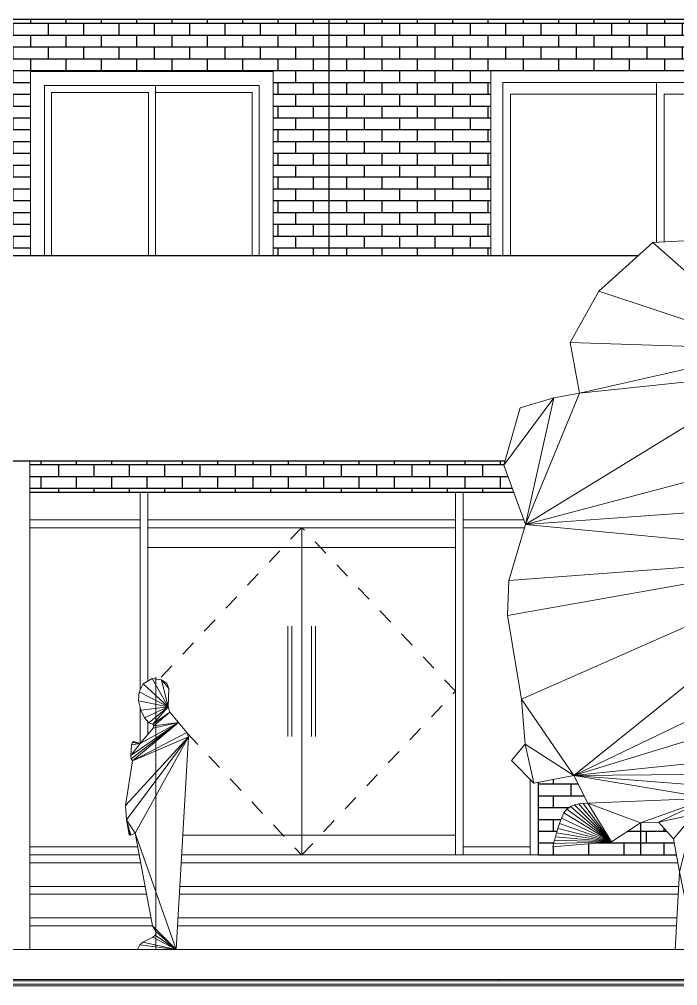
# Model space of a CAD drawing. Header units: metres. Extents: x 42 to 294, y -52 to 32.
# Drawn here: x 262.69 to 266.87, y -43.97 to -37.84 of the extents above; entities that cross this region are included whole.
import ezdxf

# ---------------------------------------------------------------- set-up
doc = ezdxf.new("R2010")
doc.units = ezdxf.units.M
doc.header["$LTSCALE"] = 0.15
doc.linetypes.add('Dash', pattern=[0.012, 0.006, -0.006])
for name, color, linetype, lineweight in [('A-DETLGEM', 3, 'Continuous', 9), ('A-DOORSYM', 1, 'Continuous', 9), ('A-ELEVOTM', 1, 'Continuous', 9), ('A-FLOROTM', 6, 'Continuous', 13), ('A-FLORSTM', 2, 'Continuous', 9), ('A-GLAZIDM', 6, 'Continuous', 9), ('A-WALL', 2, 'Continuous', 30), ('A-WALLCWM', 6, 'Continuous', 9), ('L-PLNTBEM', 3, 'Continuous', 9), ('S-COLSPRM', 6, 'Continuous', 9)]:
    doc.layers.add(name, color=color, linetype=linetype, lineweight=lineweight)
pattern_1 = [(0, (259.58259, -43.14309), (0, 0.075), []), (90, (259.58259, -43.14309), (-0.112, 0.075), [0.075, -0.075])]

# ---------------------------------------------------------------- blocks, each defined once
blk = doc.blocks.new('Escalera - Escaleras-136-Sur')
at = {"layer": 'A-FLORSTM'}
for p, q in [((10.6623, 0.55), (9.9589, 0.55)), ((14.069, 0.55), (10.9184, 0.55)), ((16.0586, 0.55), (14.1759, 0.55)), ((10.6904, 0.4), (9.9589, 0.4)), ((14.0743, 0.4), (10.9097, 0.4)), ((16.0586, 0.4), (14.177, 0.4)), ((10.6997, 0.35), (9.9589, 0.35)), ((10.6997, 0.35), (9.9589, 0.35)), ((14.0716, 0.35), (10.9068, 0.35)), ((14.0716, 0.35), (10.9068, 0.35)), ((16.0586, 0.35), (14.1774, 0.35)), ((16.0586, 0.35), (14.1774, 0.35)), ((10.7278, 0.2), (9.9589, 0.2)), ((14.0637, 0.2), (10.8981, 0.2)), ((16.0586, 0.2), (14.1786, 0.2)), ((10.7371, 0.15), (9.9589, 0.15)), ((10.7371, 0.15), (9.9589, 0.15)), ((14.0611, 0.15), (10.8952, 0.15)), ((14.0611, 0.15), (10.8952, 0.15)), ((16.0586, 0.15), (14.1789, 0.15)), ((16.0586, 0.15), (14.1789, 0.15))]:
    blk.add_line(p, q, dxfattribs=at)
blk = doc.blocks.new('Deslizante-2 Paneles - 2000 x 2100mm-130-Sur')
at = {"layer": 'A-DOORSYM'}
for p, q in [((15.0336, 5.575), (12.8836, 5.575)), ((12.8836, 5.575), (12.8836, 4.4)), ((15.0336, 4.4), (15.0336, 5.575)), ((12.9586, 4.4), (12.9586, 5.5)), ((12.9586, 5.5), (14.9586, 5.5)), ((13.9332, 5.5), (13.9332, 4.4854)), ((14.9586, 5.5), (14.9586, 4.4)), ((13.0086, 4.4), (13.0086, 5.425)), ((13.0086, 5.425), (13.9332, 5.425)), ((13.9832, 5.425), (14.9086, 5.425)), ((13.9832, 4.4883), (13.9832, 5.425)), ((14.9086, 5.425), (14.9086, 4.4))]:
    blk.add_line(p, q, dxfattribs=at)
blk = doc.blocks.new('Deslizante con cubrejuntas - 1400 x 1200mm-124-Sur')
at = {"layer": 'A-GLAZIDM'}
for p, q in [((11.5034, 5.5698), (9.9637, 5.5698)), ((9.9637, 5.5698), (9.9637, 4.4)), ((11.5034, 4.4), (11.5034, 5.5698)), ((10.0526, 4.4), (10.0526, 5.4809)), ((10.0526, 5.4809), (11.4145, 5.4809)), ((10.7558, 4.4), (10.7558, 5.4809)), ((11.4145, 5.4809), (11.4145, 4.4)), ((10.0971, 4.4), (10.0971, 5.4365)), ((10.0971, 5.4365), (10.7114, 5.4365)), ((10.7114, 5.4365), (10.7114, 4.4)), ((10.7558, 5.4365), (11.3701, 5.4365)), ((11.3701, 5.4365), (11.3701, 4.4))]:
    blk.add_line(p, q, dxfattribs=at)
blk = doc.blocks.new('RPC Tree - Deciduous - Red Ash - 4_5-96-Sur')
at = {"layer": 'L-PLNTBEM'}
mesh = blk.add_polyface(dxfattribs=at)
corners = [(13.1472, 0), (13.1728, 0), (13.246, 0), (13.3607, 0), (13.5112, 0), (13.6916, 0), (13.896, 0), (14.1186, 0), (14.3412, 0), (14.5456, 0), (14.726, 0), (14.8764, 0), (14.9912, 0), (15.0643, 0), (15.09, 0), (14.1186, 0), (14.1186, 0), (14.1186, 0.7054), (14.1186, 0.9082), (14.1186, 0.9202), (14.1186, 0.873), (14.1186, 1.1508), (14.1186, 1.3571), (14.1186, 1.7381), (14.1186, 2.1349), (14.1186, 2.4455), (14.1186, 3.0476), (14.1186, 3.4762), (14.1186, 3.8571), (14.1186, 4.4048), (14.1186, 4.4989), (14.1186, 4.4603), (14.1186, 4.0635), (14.1186, 3.7302), (14.1186, 3.4921), (14.1186, 3.3968), (14.1186, 3.2381), (14.1186, 3.0556), (14.1186, 2.8413), (14.1186, 2.6349), (14.1186, 2.3492), (14.1186, 2.2698), (14.1186, 2.0794), (14.1186, 1.8175), (14.1186, 1.6508), (14.1186, 1.4444), (14.1186, 1.1587), (14.1186, 1.0714), (14.1186, 1.0714), (14.1186, 0.7778), (14.1186, 0.6112), (14.1186, 0.7251), (14.1186, 0.6536), (14.1186, 0.8014), (14.1186, 0.7996), (14.1186, 0.7254), (14.1186, 0.4832), (14.1186, 0), (14.0531, 0), (14.0792, 0.4922), (14.0422, 0.7015), (13.9469, 0.8063), (13.833, 0.8024), (13.6483, 0.6825), (13.2753, 0.6508), (13.2805, 0.6713), (13.286, 0.6925), (13.2922, 0.7151), (13.2994, 0.7398), (13.3081, 0.7673), (13.3184, 0.7982), (13.3309, 0.8333), (13.3466, 0.8659), (13.366, 0.8897), (13.3886, 0.9062), (13.4136, 0.9169), (13.4406, 0.9232), (13.4687, 0.9266), (13.4975, 0.9286), (13.4102, 1.1032), (13.1563, 1.0556), (13.0134, 1.1984), (13.1007, 1.3016), (13.0769, 1.5873), (12.9896, 2.119), (12.9974, 2.3393), (13.1029, 2.6949), (12.9658, 3.0714), (13.069, 3.4365), (13.2833, 3.5), (13.4463, 3.5288), (13.3864, 3.8492), (13.569, 4.1746), (13.9102, 4.4841), (14.188, 4.5), (14.4341, 4.4921), (14.6404, 4.2143), (14.6783, 3.8076), (14.6729, 3.6584), (14.8785, 3.8492), (15.0769, 3.5238), (15.069, 3.2164), (15.0336, 2.835), (15.1483, 2.5), (15.3775, 2.0487), (15.3848, 1.7084), (15.3388, 1.3016), (15.2674, 1.1349), (15.1245, 1.119), (14.8468, 0.9921), (14.6007, 0.8175), (14.2706, 0.9594), (14.1735, 0.8549), (14.1801, 0), (14.0531, 0), (14.1801, 0), (14.1186, 4.4831)]
mesh.append_faces([[corners[k] for k in face] for face in [(13, 14, 0), (13, 0, 1), (12, 13, 1), (12, 1, 2), (12, 2, 3), (11, 12, 3), (10, 11, 3), (10, 3, 4), (10, 4, 5), (10, 5, 6), (10, 6, 7), (10, 7, 8), (10, 8, 9)]])
mesh.append_faces([[corners[k] for k in face] for face in [(14, 114, 0)]], dxfattribs={"vtx0": -1})
mesh.append_faces([[corners[k] for k in face] for face in [(112, 61, 111)]], dxfattribs={"vtx0": -1, "vtx1": -1})
mesh.append_faces([[corners[k] for k in face] for face in [(49, 50, 51), (55, 56, 17), (54, 55, 18), (48, 49, 51), (51, 52, 53), (48, 51, 53), (34, 35, 36), (45, 46, 47), (45, 47, 48), (44, 45, 48), (28, 32, 33), (18, 26, 33), (18, 33, 34), (18, 34, 36), (18, 36, 37), (18, 37, 38), (18, 38, 39), (18, 39, 40), (18, 40, 41), (18, 41, 42), (18, 42, 43), (18, 43, 44), (18, 44, 48), (18, 48, 53), (54, 18, 53), (86, 90, 98), (86, 98, 101), (79, 83, 103), (79, 106, 108), (79, 109, 111), (62, 78, 111), (115, 15, 114), (116, 31, 32)]], dxfattribs={"vtx0": -1, "vtx1": -1, "vtx2": -1})
mesh.append_faces([[corners[k] for k in face] for face in [(56, 57, 16), (56, 16, 17), (55, 17, 18), (19, 22, 23), (19, 23, 24), (19, 24, 25), (18, 25, 26), (63, 65, 66), (63, 66, 67), (63, 67, 68), (63, 68, 69), (63, 69, 70), (112, 59, 60), (112, 60, 61), (63, 70, 71), (63, 71, 72), (63, 72, 73), (63, 73, 74), (63, 74, 75), (63, 75, 76), (63, 76, 77), (63, 77, 78), (98, 100, 101), (86, 89, 90), (79, 82, 83), (94, 96, 97), (90, 97, 98), (86, 101, 102), (86, 102, 103), (79, 103, 104), (79, 104, 105), (79, 105, 106), (79, 108, 109)]], dxfattribs={"vtx0": -1, "vtx2": -1})
mesh.append_faces([[corners[k] for k in face] for face in [(14, 115, 114), (19, 20, 22), (18, 19, 25), (30, 116, 32), (29, 30, 32), (28, 29, 32), (27, 28, 33), (26, 27, 33), (112, 113, 59), (62, 63, 78), (79, 80, 82), (86, 87, 89), (93, 94, 97), (92, 93, 97), (91, 92, 97), (90, 91, 97), (85, 86, 103), (84, 85, 103), (83, 84, 103), (78, 79, 111), (61, 62, 111)]], dxfattribs={"vtx1": -1, "vtx2": -1})
mesh.append_faces([[corners[k] for k in face] for face in [(20, 21, 22), (63, 64, 65), (98, 99, 100), (113, 58, 59), (80, 81, 82), (106, 107, 108), (109, 110, 111), (87, 88, 89), (94, 95, 96)]], dxfattribs={"vtx2": -1})
blk = doc.blocks.new('RPC Hombre - Jay-91-Sur')
at = {"layer": 'A-DETLGEM'}
mesh = blk.add_polyface(dxfattribs=at)
corners = [(10.7586, 0), (10.8378, 0), (10.9105, 0), (10.9746, 0), (11.0282, 0), (11.069, 0), (11.095, 0), (11.1042, 0), (11.095, 0), (11.069, 0), (11.0282, 0), (10.9746, 0), (10.9105, 0), (10.8378, 0), (10.7586, 0), (10.413, 0), (10.9648, 1.3488), (10.9562, 1.375), (10.9025, 1.4404), (10.8466, 1.5043), (10.8376, 1.5378), (10.842, 1.6554), (10.8287, 1.6876), (10.7954, 1.7097), (10.7347, 1.7179), (10.6787, 1.684), (10.6523, 1.6341), (10.6493, 1.5763), (10.6629, 1.5187), (10.687, 1.4694), (10.7148, 1.4364), (10.7401, 1.428), (10.7457, 1.4184), (10.7407, 1.4039), (10.6583, 1.3052), (10.6187, 1.3193), (10.6113, 1.3135), (10.6051, 1.2984), (10.599, 1.2292), (10.6027, 1.2091), (10.6099, 1.1959), (10.5671, 0.9128), (10.5726, 0.8222), (10.5905, 0.7264), (10.5954, 0.724), (10.6007, 0.724), (10.6272, 0.7377), (10.7372, 0.1499), (10.7599, 0.1109), (10.7545, 0.0909), (10.7404, 0.0778), (10.6753, 0.0467), (10.6561, 0.0282), (10.6432, 0), (10.8865, 0), (10.7586, 0.6074), (10.7586, 0.0984), (10.7586, 0.046), (10.7586, 0.0121), (10.7586, 0.0176), (10.7586, 0.0214), (10.7586, 0.6091), (10.7586, 0.6361), (10.7586, 0.0134), (10.7586, 0.0229), (10.7586, 0.0296), (10.7586, 0.043), (10.7586, 0.0489), (10.7586, 0.1505), (10.7586, 1.0504), (10.7586, 1.0519), (10.7586, 1.0538), (10.7586, 1.0563), (10.7586, 1.0594), (10.7586, 1.0633), (10.7586, 1.0679), (10.7586, 1.0734), (10.7586, 1.078), (10.7586, 1.0832), (10.7586, 1.089), (10.7586, 1.0954), (10.7586, 1.1025), (10.7586, 1.1103), (10.7586, 1.1188), (10.7586, 1.2752), (10.7586, 1.3282), (10.7586, 1.369), (10.7586, 1.4012), (10.7586, 1.4535), (10.7586, 1.4656), (10.7586, 1.4769), (10.7586, 1.5188), (10.7586, 1.54), (10.7586, 1.6039), (10.7586, 1.6333), (10.7586, 1.6563), (10.7586, 1.6741), (10.7586, 1.7078), (10.7586, 1.7272), (10.7586, 1.7086), (10.7586, 1.6645), (10.7586, 1.4851), (10.7586, 1.4679), (10.7586, 1.4116), (10.7586, 1.3925), (10.7586, 1.3635), (10.7586, 1.19), (10.7586, 1.1321), (10.7586, 1.0886), (10.7586, 1.068), (10.7586, 1.05), (10.7586, 0.0868), (10.7586, 0.0382), (10.7586, 0.0227), (10.7586, 0), (10.7586, 0), (10.7586, 0.0133), (10.7586, 0.0107), (10.7586, 0.106), (10.7586, 0.1132), (10.7586, 0.106), (10.7586, 0.1132), (10.7586, 0.6316), (10.7586, 1.0862), (10.7586, 1.0737), (10.7586, 1.1468), (10.7586, 1.4721), (10.7586, 1.3602), (10.7586, 1.3214), (10.7586, 1.7147), (10.7586, 0.1132), (10.7586, 0.106), (10.7586, 0.0097), (10.7586, 0)]
mesh.append_faces([[corners[k] for k in face] for face in [(56, 57, 67), (62, 55, 69), (67, 57, 58), (66, 67, 58), (65, 66, 58), (64, 65, 58), (63, 64, 58), (115, 63, 58)]])
mesh.append_faces([[corners[k] for k in face] for face in [(55, 68, 69), (116, 115, 58), (117, 132, 115), (132, 133, 115)]], dxfattribs={"vtx0": -1})
mesh.append_faces([[corners[k] for k in face] for face in [(120, 118, 121), (88, 106, 127)]], dxfattribs={"vtx0": -1, "vtx1": -1})
mesh.append_faces([[corners[k] for k in face] for face in [(14, 15, 0), (13, 14, 0), (13, 0, 1), (12, 13, 1), (12, 1, 2), (12, 2, 3), (11, 12, 3), (10, 11, 3), (10, 3, 4), (10, 4, 5), (10, 5, 6), (10, 6, 7), (10, 7, 8), (10, 8, 9), (42, 46, 16), (34, 38, 18), (132, 114, 133), (90, 100, 101), (126, 89, 101), (107, 108, 109), (103, 104, 105), (102, 103, 105), (88, 102, 105), (88, 105, 106), (127, 106, 107), (128, 127, 109), (125, 85, 109), (124, 123, 110), (61, 122, 110), (121, 118, 110), (60, 120, 111), (60, 111, 112), (60, 112, 113), (59, 60, 113), (117, 113, 132), (59, 117, 116), (59, 113, 117), (119, 61, 110), (60, 118, 120), (121, 110, 130), (123, 109, 110), (82, 124, 110), (123, 125, 109), (126, 101, 102), (127, 107, 109), (87, 128, 109), (129, 99, 100), (121, 131, 111), (113, 114, 132)]], dxfattribs={"vtx0": -1, "vtx1": -1, "vtx2": -1})
mesh.append_faces([[corners[k] for k in face] for face in [(46, 54, 16), (34, 36, 37), (34, 37, 38), (42, 44, 45), (42, 45, 46), (40, 16, 17), (40, 17, 18), (32, 18, 19), (31, 19, 20), (23, 20, 21), (123, 84, 125), (121, 130, 131)]], dxfattribs={"vtx0": -1, "vtx2": -1})
mesh.append_faces([[corners[k] for k in face] for face in [(22, 23, 21), (83, 84, 123), (83, 123, 124), (84, 85, 125), (88, 89, 126), (88, 127, 128)]], dxfattribs={"vtx1": -1})
mesh.append_faces([[corners[k] for k in face] for face in [(51, 52, 54), (50, 51, 54), (49, 50, 54), (48, 49, 54), (47, 48, 54), (46, 47, 54), (41, 42, 16), (40, 41, 16), (39, 40, 18), (38, 39, 18), (33, 34, 18), (32, 33, 18), (31, 32, 19), (30, 31, 20), (29, 30, 20), (28, 29, 20), (27, 28, 20), (26, 27, 20), (25, 26, 20), (24, 25, 20), (23, 24, 20), (55, 56, 68), (98, 129, 100), (97, 98, 100), (96, 97, 100), (95, 96, 100), (94, 95, 100), (93, 94, 100), (92, 93, 100), (91, 92, 100), (90, 91, 100), (89, 90, 101), (88, 126, 102), (86, 87, 109), (85, 86, 109), (81, 82, 110), (80, 81, 110), (79, 80, 110), (78, 79, 110), (77, 78, 110), (76, 77, 110), (75, 76, 110), (74, 75, 110), (73, 74, 110), (72, 73, 110), (71, 72, 110), (70, 71, 110), (69, 70, 110), (62, 69, 110), (117, 115, 116), (118, 119, 110), (120, 121, 111), (122, 62, 110)]], dxfattribs={"vtx1": -1, "vtx2": -1})
mesh.append_faces([[corners[k] for k in face] for face in [(52, 53, 54), (34, 35, 36), (42, 43, 44), (56, 67, 68), (87, 88, 128), (82, 83, 124)]], dxfattribs={"vtx2": -1})
blk = doc.blocks.new('Dbl Glass _2_ - Puerta doble - vidrio-37-Sur')
at = {"layer": 'A-DOORSYM'}
for p, q in [((11.6836, 2.675), (10.7086, 2.675)), ((10.7086, 2.675), (10.7086, 2.55)), ((12.6586, 2.675), (11.6836, 2.675)), ((11.6836, 2.675), (11.6836, 2.55)), ((11.6836, 2.55), (11.6836, 2.675)), ((12.6586, 2.55), (12.6586, 2.675)), ((10.7086, 2.55), (11.6836, 2.55)), ((11.6836, 2.55), (12.6586, 2.55)), ((11.5961, 2.015), (11.5961, 1.385)), ((11.6211, 1.385), (11.6211, 2.015)), ((11.7461, 2.015), (11.7461, 1.385)), ((11.7711, 1.385), (11.7711, 2.015)), ((11.6836, 0.725), (10.9286, 0.725)), ((11.6836, 0.725), (11.6836, 0.6)), ((12.6586, 0.725), (11.6836, 0.725)), ((11.6836, 0.6), (11.6836, 0.725)), ((12.6586, 0.6), (12.6586, 0.725))]:
    blk.add_line(p, q, dxfattribs=at)
at = {"layer": 'A-DOORSYM', "linetype": 'Dash'}
for p, q in [((11.682, 2.675), (10.7784, 1.712)), ((12.6586, 1.6375), (11.6852, 2.675)), ((11.6853, 0.6), (12.6586, 1.6375)), ((10.9569, 1.3728), (11.6818, 0.6))]:
    blk.add_line(p, q, dxfattribs=at)
at = {"layer": 'A-DOORSYM'}
for points in [[(11.5961, 2.05), (11.5961, 2.05), (11.5961, 2.0499), (11.5961, 2.0497), (11.5961, 2.0496), (11.5961, 2.0493), (11.5961, 2.049), (11.5961, 2.0486), (11.5961, 2.0482), (11.5961, 2.0478), (11.5961, 2.0472), (11.5961, 2.0467), (11.5961, 2.046), (11.5961, 2.0454), (11.5961, 2.0447), (11.5961, 2.0439), (11.5961, 2.0431), (11.5961, 2.0422), (11.5961, 2.0413), (11.5961, 2.0404), (11.5961, 2.0394), (11.5961, 2.0384), (11.5961, 2.0373), (11.5961, 2.0362), (11.5961, 2.0351), (11.5961, 2.0339), (11.5961, 2.0327), (11.5961, 2.0315), (11.5961, 2.0302), (11.5961, 2.029), (11.5961, 2.0277), (11.5961, 2.0264), (11.5961, 2.025), (11.5961, 2.0237), (11.5961, 2.0223), (11.5961, 2.0209), (11.5961, 2.0196), (11.5961, 2.0182), (11.5961, 2.0168), (11.5961, 2.0154), (11.5961, 2.015)], [(11.6211, 2.015), (11.6211, 2.0164), (11.6211, 2.0178), (11.6211, 2.0192), (11.6211, 2.0206), (11.6211, 2.022), (11.6211, 2.0233), (11.6211, 2.0247), (11.6211, 2.026), (11.6211, 2.0273), (11.6211, 2.0286), (11.6211, 2.0299), (11.6211, 2.0312), (11.6211, 2.0324), (11.6211, 2.0336), (11.6211, 2.0348), (11.6211, 2.0359), (11.6211, 2.037), (11.6211, 2.0381), (11.6211, 2.0391), (11.6211, 2.0401), (11.6211, 2.0411), (11.6211, 2.042), (11.6211, 2.0428), (11.6211, 2.0437), (11.6211, 2.0445), (11.6211, 2.0452), (11.6211, 2.0459), (11.6211, 2.0465), (11.6211, 2.0471), (11.6211, 2.0476), (11.6211, 2.0481), (11.6211, 2.0485), (11.6211, 2.0489), (11.6211, 2.0492), (11.6211, 2.0495), (11.6211, 2.0497), (11.6211, 2.0499), (11.6211, 2.05), (11.6211, 2.05), (11.6211, 2.05)], [(11.7461, 2.05), (11.7461, 2.05), (11.7461, 2.0499), (11.7461, 2.0497), (11.7461, 2.0496), (11.7461, 2.0493), (11.7461, 2.049), (11.7461, 2.0486), (11.7461, 2.0482), (11.7461, 2.0478), (11.7461, 2.0472), (11.7461, 2.0467), (11.7461, 2.046), (11.7461, 2.0454), (11.7461, 2.0447), (11.7461, 2.0439), (11.7461, 2.0431), (11.7461, 2.0422), (11.7461, 2.0413), (11.7461, 2.0404), (11.7461, 2.0394), (11.7461, 2.0384), (11.7461, 2.0373), (11.7461, 2.0362), (11.7461, 2.0351), (11.7461, 2.0339), (11.7461, 2.0327), (11.7461, 2.0315), (11.7461, 2.0302), (11.7461, 2.029), (11.7461, 2.0277), (11.7461, 2.0264), (11.7461, 2.025), (11.7461, 2.0237), (11.7461, 2.0223), (11.7461, 2.0209), (11.7461, 2.0196), (11.7461, 2.0182), (11.7461, 2.0168), (11.7461, 2.0154), (11.7461, 2.015)], [(11.7711, 2.015), (11.7711, 2.0164), (11.7711, 2.0178), (11.7711, 2.0192), (11.7711, 2.0206), (11.7711, 2.022), (11.7711, 2.0233), (11.7711, 2.0247), (11.7711, 2.026), (11.7711, 2.0273), (11.7711, 2.0286), (11.7711, 2.0299), (11.7711, 2.0312), (11.7711, 2.0324), (11.7711, 2.0336), (11.7711, 2.0348), (11.7711, 2.0359), (11.7711, 2.037), (11.7711, 2.0381), (11.7711, 2.0391), (11.7711, 2.0401), (11.7711, 2.0411), (11.7711, 2.042), (11.7711, 2.0428), (11.7711, 2.0437), (11.7711, 2.0445), (11.7711, 2.0452), (11.7711, 2.0459), (11.7711, 2.0465), (11.7711, 2.0471), (11.7711, 2.0476), (11.7711, 2.0481), (11.7711, 2.0485), (11.7711, 2.0489), (11.7711, 2.0492), (11.7711, 2.0495), (11.7711, 2.0497), (11.7711, 2.0499), (11.7711, 2.05), (11.7711, 2.05), (11.7711, 2.05)], [(11.5961, 1.385), (11.5961, 1.3836), (11.5961, 1.3822), (11.5961, 1.3808), (11.5961, 1.3794), (11.5961, 1.378), (11.5961, 1.3767), (11.5961, 1.3753), (11.5961, 1.374), (11.5961, 1.3727), (11.5961, 1.3714), (11.5961, 1.3701), (11.5961, 1.3688), (11.5961, 1.3676), (11.5961, 1.3664), (11.5961, 1.3652), (11.5961, 1.3641), (11.5961, 1.363), (11.5961, 1.3619), (11.5961, 1.3609), (11.5961, 1.3599), (11.5961, 1.3589), (11.5961, 1.358), (11.5961, 1.3572), (11.5961, 1.3563), (11.5961, 1.3555), (11.5961, 1.3548), (11.5961, 1.3541), (11.5961, 1.3535), (11.5961, 1.3529), (11.5961, 1.3524), (11.5961, 1.3519), (11.5961, 1.3515), (11.5961, 1.3511), (11.5961, 1.3508), (11.5961, 1.3505), (11.5961, 1.3503), (11.5961, 1.3501), (11.5961, 1.35), (11.5961, 1.35), (11.5961, 1.35)], [(11.6211, 1.35), (11.6211, 1.35), (11.6211, 1.3501), (11.6211, 1.3503), (11.6211, 1.3504), (11.6211, 1.3507), (11.6211, 1.351), (11.6211, 1.3514), (11.6211, 1.3518), (11.6211, 1.3522), (11.6211, 1.3528), (11.6211, 1.3533), (11.6211, 1.354), (11.6211, 1.3546), (11.6211, 1.3553), (11.6211, 1.3561), (11.6211, 1.3569), (11.6211, 1.3578), (11.6211, 1.3587), (11.6211, 1.3596), (11.6211, 1.3606), (11.6211, 1.3616), (11.6211, 1.3627), (11.6211, 1.3638), (11.6211, 1.3649), (11.6211, 1.3661), (11.6211, 1.3673), (11.6211, 1.3685), (11.6211, 1.3698), (11.6211, 1.371), (11.6211, 1.3723), (11.6211, 1.3736), (11.6211, 1.375), (11.6211, 1.3763), (11.6211, 1.3777), (11.6211, 1.3791), (11.6211, 1.3804), (11.6211, 1.3818), (11.6211, 1.3832), (11.6211, 1.3846), (11.6211, 1.385)], [(11.7461, 1.385), (11.7461, 1.3836), (11.7461, 1.3822), (11.7461, 1.3808), (11.7461, 1.3794), (11.7461, 1.378), (11.7461, 1.3767), (11.7461, 1.3753), (11.7461, 1.374), (11.7461, 1.3727), (11.7461, 1.3714), (11.7461, 1.3701), (11.7461, 1.3688), (11.7461, 1.3676), (11.7461, 1.3664), (11.7461, 1.3652), (11.7461, 1.3641), (11.7461, 1.363), (11.7461, 1.3619), (11.7461, 1.3609), (11.7461, 1.3599), (11.7461, 1.3589), (11.7461, 1.358), (11.7461, 1.3572), (11.7461, 1.3563), (11.7461, 1.3555), (11.7461, 1.3548), (11.7461, 1.3541), (11.7461, 1.3535), (11.7461, 1.3529), (11.7461, 1.3524), (11.7461, 1.3519), (11.7461, 1.3515), (11.7461, 1.3511), (11.7461, 1.3508), (11.7461, 1.3505), (11.7461, 1.3503), (11.7461, 1.3501), (11.7461, 1.35), (11.7461, 1.35), (11.7461, 1.35)], [(11.7711, 1.35), (11.7711, 1.35), (11.7711, 1.3501), (11.7711, 1.3503), (11.7711, 1.3504), (11.7711, 1.3507), (11.7711, 1.351), (11.7711, 1.3514), (11.7711, 1.3518), (11.7711, 1.3522), (11.7711, 1.3528), (11.7711, 1.3533), (11.7711, 1.354), (11.7711, 1.3546), (11.7711, 1.3553), (11.7711, 1.3561), (11.7711, 1.3569), (11.7711, 1.3578), (11.7711, 1.3587), (11.7711, 1.3596), (11.7711, 1.3606), (11.7711, 1.3616), (11.7711, 1.3627), (11.7711, 1.3638), (11.7711, 1.3649), (11.7711, 1.3661), (11.7711, 1.3673), (11.7711, 1.3685), (11.7711, 1.3698), (11.7711, 1.371), (11.7711, 1.3723), (11.7711, 1.3736), (11.7711, 1.375), (11.7711, 1.3763), (11.7711, 1.3777), (11.7711, 1.3791), (11.7711, 1.3804), (11.7711, 1.3818), (11.7711, 1.3832), (11.7711, 1.3846), (11.7711, 1.385)]]:
    blk.add_lwpolyline(points, dxfattribs=at)
at = {"layer": 'A-ELEVOTM'}
for p, q in [((10.7086, 2.55), (10.7086, 1.7021)), ((11.6836, 2.55), (11.6836, 0.725)), ((11.6836, 0.725), (11.6836, 2.55)), ((12.6586, 0.725), (12.6586, 2.55)), ((10.7086, 1.4438), (10.7086, 1.3655))]:
    blk.add_line(p, q, dxfattribs=at)
blk = doc.blocks.new('Montante rectangular - Montante rectangular - 5x10 cm Aluminio-35-Sur')
at = {"layer": 'A-WALLCWM'}
blk.add_line((13.1336, 1.0783), (13.1336, 0.6), dxfattribs=at)
blk = doc.blocks.new('Montante rectangular - Montante rectangular - 5x10 cm Aluminio-33-Sur')
at = {"layer": 'A-WALLCWM'}
for p, q in [((9.9589, 2.725), (10.6586, 2.725)), ((10.6586, 2.725), (10.6586, 2.675)), ((9.9589, 2.675), (10.6586, 2.675))]:
    blk.add_line(p, q, dxfattribs=at)
blk = doc.blocks.new('Montante rectangular - Montante rectangular - 5x10 cm Aluminio-32-Sur')
at = {"layer": 'A-WALLCWM'}
for p, q in [((10.7086, 2.675), (10.7086, 2.725)), ((10.7086, 2.725), (12.6586, 2.725)), ((12.6586, 2.725), (12.6586, 2.675))]:
    blk.add_line(p, q, dxfattribs=at)
blk = doc.blocks.new('Montante rectangular - Montante rectangular - 5x10 cm Aluminio-31-Sur')
at = {"layer": 'A-WALLCWM'}
for p, q in [((12.7086, 2.675), (12.7086, 2.725)), ((12.7086, 2.725), (13.0919, 2.725)), ((12.7086, 2.675), (13.097, 2.675))]:
    blk.add_line(p, q, dxfattribs=at)
blk = doc.blocks.new('Montante rectangular - Montante rectangular - 5x10 cm Aluminio-25-Sur')
at = {"layer": 'A-WALLCWM'}
for p, q in [((12.6586, 2.7), (12.6586, 2.9)), ((12.7086, 2.7), (12.7086, 2.9))]:
    blk.add_line(p, q, dxfattribs=at)
blk = doc.blocks.new('Montante rectangular - Montante rectangular - 5x10 cm Aluminio-29-Sur')
at = {"layer": 'A-WALLCWM'}
for p, q in [((12.6586, 2.675), (12.6586, 2.7)), ((12.7086, 0.6), (12.7086, 2.7)), ((12.6586, 0.725), (12.6586, 2.55))]:
    blk.add_line(p, q, dxfattribs=at)
blk = doc.blocks.new('Montante rectangular - Montante rectangular - 5x10 cm Aluminio-27-Sur')
at = {"layer": 'A-WALLCWM'}
for p, q in [((12.7086, 0.6), (12.7086, 0.65)), ((13.1336, 0.65), (12.7086, 0.65)), ((13.1336, 0.65), (13.1336, 0.6))]:
    blk.add_line(p, q, dxfattribs=at)
blk = doc.blocks.new('Montante rectangular - Montante rectangular - 5x10 cm Aluminio-26-Sur')
at = {"layer": 'A-WALLCWM'}
blk.add_line((10.6436, 0.65), (9.9589, 0.65), dxfattribs=at)
blk = doc.blocks.new('Montante rectangular - Montante rectangular - 5x10 cm Aluminio-24-Sur')
at = {"layer": 'A-WALLCWM'}
for p, q in [((10.6586, 1.646), (10.6586, 2.7)), ((10.7086, 2.675), (10.7086, 2.7)), ((10.7086, 1.7021), (10.7086, 2.55)), ((10.6586, 1.3056), (10.6586, 1.5371)), ((10.7086, 1.3655), (10.7086, 1.4438))]:
    blk.add_line(p, q, dxfattribs=at)

msp = doc.modelspace()

# ---------------------------------------------------------------- hatches: boundary and pattern name
at = {"layer": 'A-WALL'}
h = msp.add_hatch(dxfattribs=at)
h.set_pattern_fill('FP1_10', color=256, style=0, pattern_type=2)
h.set_pattern_definition([(0, (255.93259, -40.34309), (0, 0.075), []), (90, (255.93259, -40.34309), (-0.112, 0.075), [0.075, -0.075])])
h.paths.add_polyline_path([(257.9572, -39.3431), (257.9572, -38.1681), (260.1072, -38.1681), (260.1072, -39.2548), (260.2422, -39.2471), (260.3116, -39.2431), (260.4312, -39.2469), (260.4312, -38.1671), (261.4832, -38.1671), (261.4832, -39.3431), (262.7623, -39.3431), (262.7623, -38.1732), (264.302, -38.1732), (264.302, -39.3431), (264.6572, -39.3431), (264.6572, -37.8431), (255.8572, -37.8431), (255.8572, -39.3431), (256.3059, -39.3431), (256.3061, -39.3426), (256.3106, -39.3311), (256.2987, -39.3236), (256.2874, -39.3162), (256.277, -39.3087), (256.2683, -39.3014), (256.2617, -39.2941), (256.2578, -39.2869), (256.257, -39.2798), (256.26, -39.2707), (256.2668, -39.2578), (256.2765, -39.2418), (256.2887, -39.2232), (256.3028, -39.2027), (256.3181, -39.1809), (256.334, -39.1585), (256.3783, -39.2238), (256.3828, -39.2223), (256.3872, -39.2205), (256.3915, -39.2183), (256.3956, -39.2155), (256.3995, -39.2117), (256.4031, -39.2068), (256.4063, -39.2005), (256.41, -39.1931), (256.4148, -39.1851), (256.42, -39.1766), (256.425, -39.1679), (256.4291, -39.1591), (256.4316, -39.1505), (256.4319, -39.1422), (256.4322, -39.1314), (256.4346, -39.1162), (256.4383, -39.0984), (256.4425, -39.08), (256.4465, -39.0628), (256.4494, -39.0487), (256.4506, -39.0396), (256.4505, -39.0337), (256.4503, -39.0281), (256.45, -39.0227), (256.4497, -39.0174), (256.4492, -39.0123), (256.4488, -39.0073), (256.4483, -39.0023), (256.4463, -38.9953), (256.4444, -38.9883), (256.4426, -38.9815), (256.4411, -38.9747), (256.44, -38.9681), (256.4392, -38.9618), (256.4389, -38.9556), (256.4392, -38.9495), (256.44, -38.9431), (256.4411, -38.9365), (256.4426, -38.9298), (256.4444, -38.9229), (256.4463, -38.916), (256.4483, -38.909), (256.4454, -38.9085), (256.4432, -38.908), (256.4426, -38.9074), (256.4441, -38.9068), (256.4486, -38.9061), (256.4567, -38.9052), (256.4692, -38.9043), (256.483, -38.9032), (256.4946, -38.9018), (256.5043, -38.9002), (256.5126, -38.8985), (256.5197, -38.8966), (256.5262, -38.8946), (256.5322, -38.8927), (256.5412, -38.8847), (256.55, -38.877), (256.5587, -38.8699), (256.5669, -38.8637), (256.5747, -38.8586), (256.5818, -38.855), (256.5882, -38.853), (256.5958, -38.851), (256.6064, -38.8471), (256.6194, -38.8417), (256.6344, -38.8351), (256.6426, -38.8314), (256.6508, -38.8276), (256.6682, -38.8195), (256.6862, -38.811), (256.7258, -38.748), (256.7353, -38.7461), (256.7445, -38.7444), (256.7533, -38.7433), (256.7614, -38.7431), (256.7686, -38.744), (256.7747, -38.7463), (256.7794, -38.7504), (256.7842, -38.7549), (256.79, -38.7587), (256.7962, -38.7622), (256.8022, -38.766), (256.8073, -38.7704), (256.8108, -38.776), (256.8121, -38.783), (256.812, -38.7903), (256.8116, -38.7964), (256.811, -38.8015), (256.8103, -38.8058), (256.8094, -38.8094), (256.8084, -38.8126), (256.8074, -38.8157), (256.7995, -38.8173), (256.7918, -38.8193), (256.7845, -38.8223), (256.7781, -38.8267), (256.7726, -38.833), (256.7683, -38.8416), (256.7655, -38.853), (256.764, -38.8642), (256.7637, -38.8723), (256.7644, -38.8784), (256.7662, -38.8834), (256.7689, -38.8884), (256.7726, -38.8942), (256.7771, -38.902), (256.7831, -38.9108), (256.7908, -38.9192), (256.7995, -38.9271), (256.8084, -38.9344), (256.8171, -38.9408), (256.8247, -38.9464), (256.8308, -38.951), (256.8362, -38.9549), (256.8424, -38.9587), (256.8487, -38.9628), (256.8547, -38.9673), (256.8598, -38.9725), (256.8637, -38.9786), (256.8657, -38.9859), (256.8667, -38.9938), (256.8677, -39.0016), (256.8686, -39.0096), (256.8693, -39.0178), (256.8699, -39.0266), (256.8703, -39.0361), (256.8704, -39.0466), (256.8706, -39.0571), (256.8712, -39.0668), (256.8721, -39.0757), (256.8732, -39.0841), (256.8745, -39.092), (256.8759, -39.0997), (256.8774, -39.1072), (256.9241, -39.1469), (256.9291, -39.1464), (256.9341, -39.1464), (256.9392, -39.1471), (256.9445, -39.149), (256.9499, -39.1525), (256.9555, -39.1578), (256.9614, -39.1655), (256.9669, -39.1737), (256.9716, -39.1804), (256.9755, -39.1859), (256.9789, -39.1904), (256.9818, -39.1942), (256.9845, -39.1975), (256.987, -39.2005), (257.0174, -39.2099), (257.043, -39.2728), (257.0449, -39.2739), (257.0465, -39.2753), (257.0474, -39.2773), (257.0471, -39.2803), (257.0454, -39.2846), (257.0418, -39.2906), (257.036, -39.2985), (257.0296, -39.307), (257.0244, -39.3146), (257.0205, -39.3216), (257.018, -39.3284), (257.017, -39.3351), (257.0175, -39.3422), (257.0178, -39.3431)], flags=0)
h = msp.add_hatch(dxfattribs=at)
h.set_pattern_fill('FP1_11', color=256, style=0, pattern_type=2)
h.set_pattern_definition([(0, (264.43259, -40.34309), (0, 0.075), []), (90, (264.43259, -40.34309), (-0.112, 0.075), [0.075, -0.075])])
h.paths.add_polyline_path([(265.6822, -39.3431), (265.6822, -38.1681), (267.8322, -38.1681), (267.8322, -39.3431), (268.2059, -39.3431), (268.2061, -39.3426), (268.2106, -39.3311), (268.1987, -39.3236), (268.1874, -39.3162), (268.177, -39.3087), (268.1683, -39.3014), (268.1617, -39.2941), (268.1578, -39.2869), (268.157, -39.2798), (268.16, -39.2707), (268.1668, -39.2578), (268.1765, -39.2418), (268.1887, -39.2232), (268.2028, -39.2027), (268.2181, -39.1809), (268.234, -39.1585), (268.2783, -39.2238), (268.2828, -39.2223), (268.2872, -39.2205), (268.2915, -39.2183), (268.2956, -39.2155), (268.2995, -39.2117), (268.3031, -39.2068), (268.3063, -39.2005), (268.31, -39.1931), (268.3148, -39.1851), (268.32, -39.1766), (268.325, -39.1679), (268.3291, -39.1591), (268.3316, -39.1505), (268.3319, -39.1422), (268.3322, -39.1314), (268.3346, -39.1162), (268.3383, -39.0984), (268.3425, -39.08), (268.3465, -39.0628), (268.3494, -39.0487), (268.3506, -39.0396), (268.3505, -39.0337), (268.3503, -39.0281), (268.35, -39.0227), (268.3497, -39.0174), (268.3492, -39.0123), (268.3488, -39.0073), (268.3483, -39.0023), (268.3463, -38.9953), (268.3444, -38.9883), (268.3426, -38.9815), (268.3411, -38.9747), (268.34, -38.9681), (268.3392, -38.9618), (268.3389, -38.9556), (268.3392, -38.9495), (268.34, -38.9431), (268.3411, -38.9365), (268.3426, -38.9298), (268.3444, -38.9229), (268.3463, -38.916), (268.3483, -38.909), (268.3454, -38.9085), (268.3432, -38.908), (268.3426, -38.9074), (268.3441, -38.9068), (268.3486, -38.9061), (268.3567, -38.9052), (268.3692, -38.9043), (268.383, -38.9032), (268.3946, -38.9018), (268.4043, -38.9002), (268.4126, -38.8985), (268.4197, -38.8966), (268.4262, -38.8946), (268.4322, -38.8927), (268.4412, -38.8847), (268.45, -38.877), (268.4587, -38.8699), (268.4669, -38.8637), (268.4747, -38.8586), (268.4818, -38.855), (268.4882, -38.853), (268.4958, -38.851), (268.5064, -38.8471), (268.5194, -38.8417), (268.5344, -38.8351), (268.5426, -38.8314), (268.5508, -38.8276), (268.5682, -38.8195), (268.5862, -38.811), (268.6258, -38.748), (268.6353, -38.7461), (268.6445, -38.7444), (268.6533, -38.7433), (268.6614, -38.7431), (268.6686, -38.744), (268.6747, -38.7463), (268.6794, -38.7504), (268.6842, -38.7549), (268.69, -38.7587), (268.6962, -38.7622), (268.7022, -38.766), (268.7073, -38.7704), (268.7108, -38.776), (268.7121, -38.783), (268.712, -38.7903), (268.7116, -38.7964), (268.711, -38.8015), (268.7103, -38.8058), (268.7094, -38.8094), (268.7084, -38.8126), (268.7074, -38.8157), (268.6995, -38.8173), (268.6918, -38.8193), (268.6845, -38.8223), (268.6781, -38.8267), (268.6726, -38.833), (268.6683, -38.8416), (268.6655, -38.853), (268.664, -38.8642), (268.6637, -38.8723), (268.6644, -38.8784), (268.6662, -38.8834), (268.6689, -38.8884), (268.6726, -38.8942), (268.6771, -38.902), (268.6831, -38.9108), (268.6908, -38.9192), (268.6995, -38.9271), (268.7084, -38.9344), (268.7171, -38.9408), (268.7247, -38.9464), (268.7308, -38.951), (268.7362, -38.9549), (268.7424, -38.9587), (268.7487, -38.9628), (268.7547, -38.9673), (268.7598, -38.9725), (268.7637, -38.9786), (268.7657, -38.9859), (268.7667, -38.9938), (268.7677, -39.0016), (268.7686, -39.0096), (268.7693, -39.0178), (268.7699, -39.0266), (268.7703, -39.0361), (268.7704, -39.0466), (268.7706, -39.0571), (268.7712, -39.0668), (268.7721, -39.0757), (268.7732, -39.0841), (268.7745, -39.092), (268.7759, -39.0997), (268.7774, -39.1072), (268.8241, -39.1469), (268.8291, -39.1464), (268.8341, -39.1464), (268.8392, -39.1471), (268.8445, -39.149), (268.8499, -39.1525), (268.8555, -39.1578), (268.8572, -39.16), (268.8572, -37.8431), (264.6572, -37.8431), (264.6572, -39.3431)], flags=0)
h = msp.add_hatch(dxfattribs=at)
h.set_pattern_fill('FP1_1', color=256, style=0, pattern_type=2)
h.set_pattern_definition(pattern_1)
h.paths.add_polyline_path([(262.7575, -40.6431), (262.7575, -40.8431), (265.8268, -40.8431), (265.7644, -40.6717), (265.7725, -40.6431)], flags=0)
h = msp.add_hatch(dxfattribs=at)
h.set_pattern_fill('FP1_1', color=256, style=0, pattern_type=2)
h.set_pattern_definition(pattern_1)
h.paths.add_polyline_path([(265.9822, -43.1431), (266.6322, -43.1431), (266.6322, -42.9407), (266.6316, -42.9407), (266.4469, -43.0606), (266.0739, -43.0923), (266.0791, -43.0718), (266.0846, -43.0506), (266.0908, -43.028), (266.098, -43.0033), (266.1067, -42.9758), (266.117, -42.9449), (266.1295, -42.9098), (266.1452, -42.8772), (266.1646, -42.8534), (266.1872, -42.8369), (266.2122, -42.8262), (266.2391, -42.8199), (266.2673, -42.8165), (266.2961, -42.8145), (266.2088, -42.6399), (265.9822, -42.6824)], flags=0)
h = msp.add_hatch(dxfattribs=at)
h.set_pattern_fill('FP1_2', color=256, style=0, pattern_type=2)
h.set_pattern_definition([(0, (266.55759, -43.14309), (0, 0.075), []), (90, (266.55759, -43.14309), (-0.112, 0.075), [0.075, -0.075])])
h.paths.add_polyline_path([(266.7454, -42.9368), (266.6322, -42.9407), (266.6322, -43.1431), (266.8587, -43.1431), (266.8408, -43.0416)], flags=0)

# ---------------------------------------------------------------- linework, layer by layer
at = {"layer": 'A-FLOROTM'}
for p, q in [((262.7575, -43.1431), (263.4516, -43.1431)), ((263.7199, -43.1431), (266.8587, -43.1431)), ((262.0585, -43.7431), (275.1352, -43.7431)), ((291.25, -43.9431), (255.8572, -43.9431)), ((275.6532, -43.9331), (261.8178, -43.9331)), ((291.25, -43.9631), (255.8572, -43.9631)), ((291.25, -43.9731), (255.8572, -43.9731))]:
    msp.add_line(p, q, dxfattribs=at)
at = {"layer": 'A-WALL'}
for p, q in [((255.8572, -37.8431), (269.1572, -37.8431)), ((264.6572, -39.3431), (264.6572, -37.8431)), ((266.6161, -39.3431), (260.626, -39.3431)), ((261.1818, -40.6431), (265.7725, -40.6431)), ((262.7575, -40.8431), (265.8268, -40.8431)), ((265.9822, -42.6824), (265.9822, -43.1431)), ((266.6322, -43.1431), (266.6322, -42.9407)), ((265.7322, -43.9431), (265.7322, -43.9331))]:
    msp.add_line(p, q, dxfattribs=at)
at = {"layer": 'S-COLSPRM'}
msp.add_line((262.7575, -40.6431), (262.7575, -43.7431), dxfattribs=at)

# ---------------------------------------------------------------- block references
at = {"layer": 'A-DETLGEM'}
msp.add_blockref('RPC Hombre - Jay-91-Sur', (252.7986, -43.7431), dxfattribs=at)
at = {"layer": 'A-DOORSYM'}
msp.add_blockref('Deslizante-2 Paneles - 2000 x 2100mm-130-Sur', (252.7986, -43.7431), dxfattribs=at)
at = {"layer": 'A-FLORSTM'}
msp.add_blockref('Escalera - Escaleras-136-Sur', (252.7986, -43.7431), dxfattribs=at)
at = {"layer": 'A-GLAZIDM'}
msp.add_blockref('Deslizante con cubrejuntas - 1400 x 1200mm-124-Sur', (252.7986, -43.7431), dxfattribs=at)
at = {"layer": 'A-WALLCWM'}
for name, p in [('Montante rectangular - Montante rectangular - 5x10 cm Aluminio-25-Sur', (250.7986, -43.7431)), ('Montante rectangular - Montante rectangular - 5x10 cm Aluminio-25-Sur', (252.7986, -43.7431)), ('Montante rectangular - Montante rectangular - 5x10 cm Aluminio-33-Sur', (252.7986, -43.7431)), ('Montante rectangular - Montante rectangular - 5x10 cm Aluminio-24-Sur', (252.7986, -43.7431)), ('Montante rectangular - Montante rectangular - 5x10 cm Aluminio-32-Sur', (252.7986, -43.7431)), ('Dbl Glass _2_ - Puerta doble - vidrio-37-Sur', (252.7986, -43.7431)), ('Montante rectangular - Montante rectangular - 5x10 cm Aluminio-29-Sur', (252.7986, -43.7431)), ('Montante rectangular - Montante rectangular - 5x10 cm Aluminio-31-Sur', (252.7986, -43.7431)), ('Montante rectangular - Montante rectangular - 5x10 cm Aluminio-35-Sur', (252.7986, -43.7431)), ('Montante rectangular - Montante rectangular - 5x10 cm Aluminio-26-Sur', (252.7986, -43.7431)), ('Montante rectangular - Montante rectangular - 5x10 cm Aluminio-27-Sur', (252.7986, -43.7431))]:
    msp.add_blockref(name, p, dxfattribs=at)
at = {"layer": 'L-PLNTBEM'}
msp.add_blockref('RPC Tree - Deciduous - Red Ash - 4_5-96-Sur', (252.7986, -43.7431), dxfattribs=at)

doc.saveas('drawing.dxf')
